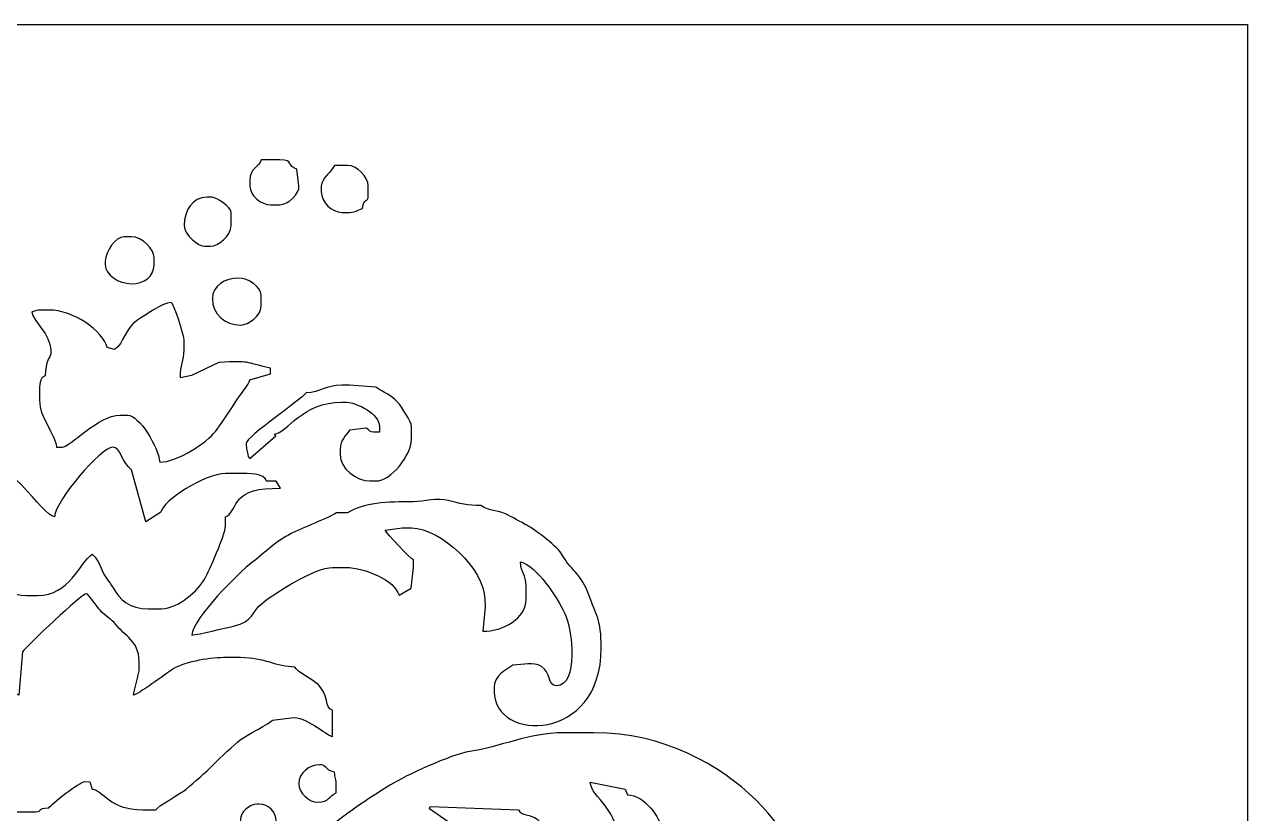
# Model space of a CAD drawing. Header units: centimetres. Extents: x -12.7 to 13.1, y -3.3 to 12.7.
# Drawn here: x -6.73 to -0.24, y 8.54 to 12.73 of the extents above; entities that cross this region are included whole.
import ezdxf

# ---------------------------------------------------------------- set-up
doc = ezdxf.new("R2010")
doc.units = ezdxf.units.CM
doc.header["$MEASUREMENT"] = 0
doc.layers.add('Layer 1', color=7, linetype='Continuous')

msp = doc.modelspace()

# ---------------------------------------------------------------- linework, layer by layer
at = {"layer": 'Layer 1', "color": 180}
for points, knots in [([(-12.68468, -3.26367), (-12.68468, -3.26367), (-0.23749, -3.26367), (-0.23749, -3.26367), (-0.23749, -3.26367), (-0.23749, -3.26367), (-0.23749, 12.73147), (-0.23749, 12.73147), (-0.23749, 12.73147), (-0.23749, 12.73147), (-12.68468, 12.73147), (-12.68468, 12.73147), (-12.68468, 12.73147), (-12.68468, 12.73147), (-12.68468, -3.26367), (-12.68468, -3.26367)], [0, 0, 0, 0, 0.2, 0.2, 0.2, 0.2, 0.4, 0.4, 0.4, 0.4, 0.6, 0.6, 0.6, 0.6, 1, 1, 1, 1]), ([(-5.53354, 11.90325), (-5.53354, 11.97427), (-5.4854, 11.96921), (-5.4737, 12.01302), (-5.4737, 12.01302), (-5.4737, 12.01302), (-5.37396, 12.01302), (-5.37396, 12.01302), (-5.37396, 12.01302), (-5.29909, 12.01302), (-5.33764, 11.9774), (-5.2842, 11.96312), (-5.2842, 11.96312), (-5.2842, 11.96312), (-5.27303, 11.8735), (-5.27303, 11.8735), (-5.27303, 11.8735), (-5.26873, 11.83661), (-5.32952, 11.77354), (-5.37396, 11.77354), (-5.37396, 11.77354), (-5.37396, 11.77354), (-5.42383, 11.77354), (-5.42383, 11.77354), (-5.42383, 11.77354), (-5.4734, 11.77354), (-5.53354, 11.821), (-5.53354, 11.87332), (-5.53354, 11.87332), (-5.53354, 11.87332), (-5.53354, 11.90325), (-5.53354, 11.90325)], [0, 0, 0, 0, 0.1111111, 0.1111111, 0.1111111, 0.1111111, 0.2222222, 0.2222222, 0.2222222, 0.2222222, 0.3333333, 0.3333333, 0.3333333, 0.3333333, 0.4444444, 0.4444444, 0.4444444, 0.4444444, 0.5555556, 0.5555556, 0.5555556, 0.5555556, 0.6666667, 0.6666667, 0.6666667, 0.6666667, 0.7777778, 0.7777778, 0.7777778, 0.7777778, 1, 1, 1, 1]), ([(-5.15454, 11.87332), (-5.15454, 11.91433), (-5.09598, 11.95198), (-5.08473, 11.98308), (-5.08473, 11.98308), (-5.08473, 11.98308), (-5.0149, 11.98308), (-5.0149, 11.98308), (-5.0149, 11.98308), (-4.9683, 11.98308), (-4.9052, 11.92353), (-4.9052, 11.87332), (-4.9052, 11.87332), (-4.9052, 11.87332), (-4.9052, 11.82342), (-4.9052, 11.82342), (-4.9052, 11.82342), (-4.9052, 11.7813), (-4.92994, 11.81587), (-4.93512, 11.75358), (-4.93512, 11.75358), (-4.96995, 11.74545), (-4.96871, 11.73362), (-5.00494, 11.73362), (-5.00494, 11.73362), (-5.00494, 11.73362), (-5.04483, 11.73362), (-5.04483, 11.73362), (-5.04483, 11.73362), (-5.09938, 11.73362), (-5.15454, 11.78659), (-5.15454, 11.84338), (-5.15454, 11.84338), (-5.15454, 11.84338), (-5.15454, 11.87332), (-5.15454, 11.87332)], [0, 0, 0, 0, 0.1, 0.1, 0.1, 0.1, 0.2, 0.2, 0.2, 0.2, 0.3, 0.3, 0.3, 0.3, 0.4, 0.4, 0.4, 0.4, 0.5, 0.5, 0.5, 0.5, 0.6, 0.6, 0.6, 0.6, 0.7, 0.7, 0.7, 0.7, 0.8, 0.8, 0.8, 0.8, 1, 1, 1, 1]), ([(-5.88263, 11.66377), (-5.88263, 11.74442), (-5.83672, 11.81344), (-5.76294, 11.81344), (-5.76294, 11.81344), (-5.76294, 11.81344), (-5.73301, 11.81344), (-5.73301, 11.81344), (-5.73301, 11.81344), (-5.71415, 11.81344), (-5.63328, 11.76261), (-5.63328, 11.73362), (-5.63328, 11.73362), (-5.63328, 11.73362), (-5.63328, 11.66377), (-5.63328, 11.66377), (-5.63328, 11.66377), (-5.63328, 11.60478), (-5.70451, 11.55402), (-5.74299, 11.55402), (-5.74299, 11.55402), (-5.74299, 11.55402), (-5.77291, 11.55402), (-5.77291, 11.55402), (-5.77291, 11.55402), (-5.80696, 11.55402), (-5.88263, 11.61024), (-5.88263, 11.66377)], [0, 0, 0, 0, 0.125, 0.125, 0.125, 0.125, 0.25, 0.25, 0.25, 0.25, 0.375, 0.375, 0.375, 0.375, 0.5, 0.5, 0.5, 0.5, 0.625, 0.625, 0.625, 0.625, 0.75, 0.75, 0.75, 0.75, 1, 1, 1, 1]), ([(-6.30151, 11.47419), (-6.30151, 11.52725), (-6.24594, 11.6039), (-6.20178, 11.6039), (-6.20178, 11.6039), (-6.20178, 11.6039), (-6.16189, 11.6039), (-6.16189, 11.6039), (-6.16189, 11.6039), (-6.10526, 11.6039), (-6.0422, 11.53537), (-6.0422, 11.49415), (-6.0422, 11.49415), (-6.0422, 11.49415), (-6.0422, 11.45423), (-6.0422, 11.45423), (-6.0422, 11.45423), (-6.0422, 11.3918), (-6.09751, 11.35445), (-6.16189, 11.35445), (-6.16189, 11.35445), (-6.23036, 11.35445), (-6.30151, 11.40255), (-6.30151, 11.45423), (-6.30151, 11.45423), (-6.30151, 11.45423), (-6.30151, 11.47419), (-6.30151, 11.47419)], [0, 0, 0, 0, 0.125, 0.125, 0.125, 0.125, 0.25, 0.25, 0.25, 0.25, 0.375, 0.375, 0.375, 0.375, 0.5, 0.5, 0.5, 0.5, 0.625, 0.625, 0.625, 0.625, 0.75, 0.75, 0.75, 0.75, 1, 1, 1, 1]), ([(-5.73301, 11.27463), (-5.73301, 11.34337), (-5.66621, 11.38438), (-5.59339, 11.38438), (-5.59339, 11.38438), (-5.54344, 11.38438), (-5.4737, 11.33783), (-5.4737, 11.29458), (-5.4737, 11.29458), (-5.4737, 11.29458), (-5.4737, 11.23471), (-5.4737, 11.23471), (-5.4737, 11.23471), (-5.4737, 11.18546), (-5.54033, 11.13492), (-5.58341, 11.13492), (-5.58341, 11.13492), (-5.66644, 11.13492), (-5.73301, 11.19448), (-5.73301, 11.27463)], [0, 0, 0, 0, 0.1666667, 0.1666667, 0.1666667, 0.1666667, 0.3333333, 0.3333333, 0.3333333, 0.3333333, 0.5, 0.5, 0.5, 0.5, 0.6666667, 0.6666667, 0.6666667, 0.6666667, 1, 1, 1, 1]), ([(-6.25165, 11.00521), (-6.20003, 11.03979), (-6.20146, 11.11576), (-6.12894, 11.16183), (-6.12894, 11.16183), (-6.09204, 11.18527), (-5.99438, 11.25467), (-5.95244, 11.25467), (-5.95244, 11.25467), (-5.93671, 11.25467), (-5.88263, 11.07353), (-5.88263, 11.05511), (-5.88263, 11.05511), (-5.88263, 11.05511), (-5.88263, 11.00521), (-5.88263, 11.00521), (-5.88263, 11.00521), (-5.88263, 10.9396), (-5.90257, 10.92777), (-5.90257, 10.85553), (-5.90257, 10.85553), (-5.90257, 10.85553), (-5.84305, 10.86773), (-5.84305, 10.86773), (-5.84305, 10.86773), (-5.84305, 10.86773), (-5.69932, 10.93634), (-5.69932, 10.93634), (-5.69932, 10.93634), (-5.52438, 10.94534), (-5.57065, 10.93964), (-5.42383, 10.90543), (-5.42383, 10.90543), (-5.42383, 10.90543), (-5.42383, 10.87549), (-5.42383, 10.87549), (-5.42383, 10.87549), (-5.42383, 10.87549), (-5.53325, 10.84463), (-5.53325, 10.84463), (-5.53325, 10.84463), (-5.53556, 10.8213), (-5.59737, 10.75266), (-5.62322, 10.70578), (-5.62322, 10.70578), (-5.63475, 10.68491), (-5.69674, 10.59764), (-5.71687, 10.56997), (-5.71687, 10.56997), (-5.75884, 10.51229), (-5.91878, 10.40651), (-6.01228, 10.40651), (-6.01228, 10.40651), (-6.01932, 10.49117), (-6.12241, 10.65597), (-6.18184, 10.65597), (-6.18184, 10.65597), (-6.18184, 10.65597), (-6.22173, 10.65597), (-6.22173, 10.65597), (-6.22173, 10.65597), (-6.34199, 10.65597), (-6.48744, 10.48634), (-6.53091, 10.48634), (-6.53091, 10.48634), (-6.53091, 10.48634), (-6.56084, 10.48634), (-6.56084, 10.48634), (-6.56084, 10.48634), (-6.56679, 10.55801), (-6.6506, 10.64171), (-6.6506, 10.7358), (-6.6506, 10.7358), (-6.6506, 10.7358), (-6.6506, 10.77571), (-6.6506, 10.77571), (-6.6506, 10.77571), (-6.6506, 10.81595), (-6.65032, 10.85354), (-6.62068, 10.86551), (-6.62068, 10.86551), (-6.62068, 10.94404), (-6.59075, 10.96307), (-6.59075, 10.98525), (-6.59075, 10.98525), (-6.59075, 10.98525), (-6.59075, 11.00521), (-6.59075, 11.00521), (-6.59075, 11.00521), (-6.59075, 11.08251), (-6.68656, 11.15747), (-6.69049, 11.20478), (-6.69049, 11.20478), (-6.66812, 11.20998), (-6.66756, 11.21475), (-6.64063, 11.21475), (-6.64063, 11.21475), (-6.64063, 11.21475), (-6.60073, 11.21475), (-6.60073, 11.21475), (-6.60073, 11.21475), (-6.46958, 11.21475), (-6.31192, 11.1027), (-6.29154, 11.01519), (-6.29154, 11.01519), (-6.29154, 11.01519), (-6.25165, 11.00521), (-6.25165, 11.00521)], [0, 0, 0, 0, 0.0357143, 0.0357143, 0.0357143, 0.0357143, 0.0714286, 0.0714286, 0.0714286, 0.0714286, 0.1071429, 0.1071429, 0.1071429, 0.1071429, 0.1428571, 0.1428571, 0.1428571, 0.1428571, 0.1785714, 0.1785714, 0.1785714, 0.1785714, 0.2142857, 0.2142857, 0.2142857, 0.2142857, 0.25, 0.25, 0.25, 0.25, 0.2857143, 0.2857143, 0.2857143, 0.2857143, 0.3214286, 0.3214286, 0.3214286, 0.3214286, 0.3571429, 0.3571429, 0.3571429, 0.3571429, 0.3928571, 0.3928571, 0.3928571, 0.3928571, 0.4285714, 0.4285714, 0.4285714, 0.4285714, 0.4642857, 0.4642857, 0.4642857, 0.4642857, 0.5, 0.5, 0.5, 0.5, 0.5357143, 0.5357143, 0.5357143, 0.5357143, 0.5714286, 0.5714286, 0.5714286, 0.5714286, 0.6071429, 0.6071429, 0.6071429, 0.6071429, 0.6428571, 0.6428571, 0.6428571, 0.6428571, 0.6785714, 0.6785714, 0.6785714, 0.6785714, 0.7142857, 0.7142857, 0.7142857, 0.7142857, 0.75, 0.75, 0.75, 0.75, 0.7857143, 0.7857143, 0.7857143, 0.7857143, 0.8214286, 0.8214286, 0.8214286, 0.8214286, 0.8571429, 0.8571429, 0.8571429, 0.8571429, 0.8928571, 0.8928571, 0.8928571, 0.8928571, 0.9285714, 0.9285714, 0.9285714, 0.9285714, 1, 1, 1, 1]), ([(-5.23433, 10.77571), (-5.15764, 10.77571), (-5.13475, 10.81563), (-5.04483, 10.81563), (-5.04483, 10.81563), (-5.04483, 10.81563), (-5.00494, 10.81563), (-5.00494, 10.81563), (-5.00494, 10.81563), (-5.00494, 10.81563), (-4.86543, 10.80445), (-4.86543, 10.80445), (-4.86543, 10.80445), (-4.81991, 10.77523), (-4.78861, 10.76647), (-4.7478, 10.72363), (-4.7478, 10.72363), (-4.73062, 10.70558), (-4.6758, 10.62024), (-4.6758, 10.59611), (-4.6758, 10.59611), (-4.6758, 10.59611), (-4.6758, 10.52626), (-4.6758, 10.52626), (-4.6758, 10.52626), (-4.6758, 10.44597), (-4.7834, 10.30674), (-4.8653, 10.30674), (-4.8653, 10.30674), (-4.8653, 10.30674), (-4.89523, 10.30674), (-4.89523, 10.30674), (-4.89523, 10.30674), (-4.97119, 10.30674), (-5.0548, 10.37355), (-5.0548, 10.44643), (-5.0548, 10.44643), (-5.0548, 10.44643), (-5.0548, 10.47636), (-5.0548, 10.47636), (-5.0548, 10.47636), (-5.0548, 10.52332), (-5.02387, 10.54786), (-5.00494, 10.57615), (-5.00494, 10.57615), (-5.00494, 10.57615), (-4.91535, 10.58731), (-4.91535, 10.58731), (-4.91535, 10.58731), (-4.89718, 10.57407), (-4.89764, 10.56617), (-4.87528, 10.56617), (-4.87528, 10.56617), (-4.87528, 10.56617), (-4.84535, 10.56617), (-4.84535, 10.56617), (-4.84535, 10.56617), (-4.84535, 10.56617), (-4.84535, 10.59611), (-4.84535, 10.59611), (-4.84535, 10.59611), (-4.84535, 10.65982), (-4.95914, 10.72582), (-5.03485, 10.72582), (-5.03485, 10.72582), (-5.03485, 10.72582), (-5.04483, 10.72582), (-5.04483, 10.72582), (-5.04483, 10.72582), (-5.25626, 10.72582), (-5.33565, 10.56187), (-5.40388, 10.55619), (-5.40388, 10.55619), (-5.40388, 10.55619), (-5.3956, 10.5466), (-5.3956, 10.5466), (-5.3956, 10.5466), (-5.3956, 10.5466), (-5.53476, 10.42631), (-5.53476, 10.42631), (-5.53476, 10.42631), (-5.53476, 10.42631), (-5.54352, 10.43645), (-5.54352, 10.43645), (-5.54352, 10.43645), (-5.54612, 10.46766), (-5.55349, 10.4719), (-5.55349, 10.5063), (-5.55349, 10.5063), (-5.55349, 10.54143), (-5.25608, 10.74322), (-5.23433, 10.77571)], [0, 0, 0, 0, 0.0416667, 0.0416667, 0.0416667, 0.0416667, 0.0833333, 0.0833333, 0.0833333, 0.0833333, 0.125, 0.125, 0.125, 0.125, 0.1666667, 0.1666667, 0.1666667, 0.1666667, 0.2083333, 0.2083333, 0.2083333, 0.2083333, 0.25, 0.25, 0.25, 0.25, 0.2916667, 0.2916667, 0.2916667, 0.2916667, 0.3333333, 0.3333333, 0.3333333, 0.3333333, 0.375, 0.375, 0.375, 0.375, 0.4166667, 0.4166667, 0.4166667, 0.4166667, 0.4583333, 0.4583333, 0.4583333, 0.4583333, 0.5, 0.5, 0.5, 0.5, 0.5416667, 0.5416667, 0.5416667, 0.5416667, 0.5833333, 0.5833333, 0.5833333, 0.5833333, 0.625, 0.625, 0.625, 0.625, 0.6666667, 0.6666667, 0.6666667, 0.6666667, 0.7083333, 0.7083333, 0.7083333, 0.7083333, 0.75, 0.75, 0.75, 0.75, 0.7916667, 0.7916667, 0.7916667, 0.7916667, 0.8333333, 0.8333333, 0.8333333, 0.8333333, 0.875, 0.875, 0.875, 0.875, 0.9166667, 0.9166667, 0.9166667, 0.9166667, 1, 1, 1, 1]), ([(-6.57081, 10.11714), (-6.56339, 10.2063), (-6.32379, 10.48633), (-6.26163, 10.48633), (-6.26163, 10.48633), (-6.21989, 10.48633), (-6.21171, 10.39996), (-6.16189, 10.3666), (-6.16189, 10.3666), (-6.16189, 10.3666), (-6.08612, 10.089), (-6.08612, 10.089), (-6.08612, 10.089), (-6.08612, 10.089), (-6.00557, 10.14162), (-6.00557, 10.14162), (-6.00557, 10.14162), (-5.99689, 10.20222), (-5.77074, 10.34664), (-5.6632, 10.34664), (-5.6632, 10.34664), (-5.6632, 10.34664), (-5.59339, 10.34664), (-5.59339, 10.34664), (-5.59339, 10.34664), (-5.53853, 10.34664), (-5.45877, 10.34814), (-5.44378, 10.30673), (-5.44378, 10.30673), (-5.44378, 10.30673), (-5.39391, 10.30673), (-5.39391, 10.30673), (-5.39391, 10.30673), (-5.39391, 10.30673), (-5.37106, 10.2689), (-5.37106, 10.2689), (-5.37106, 10.2689), (-5.37106, 10.2689), (-5.41385, 10.26681), (-5.41385, 10.26681), (-5.41385, 10.26681), (-5.6381, 10.26681), (-5.60016, 10.13398), (-5.6632, 10.11714), (-5.6632, 10.11714), (-5.6632, 10.11714), (-5.6632, 10.06725), (-5.6632, 10.06725), (-5.6632, 10.06725), (-5.6632, 10.02381), (-5.75213, 9.82652), (-5.77304, 9.78799), (-5.77304, 9.78799), (-5.80596, 9.72735), (-5.91311, 9.62821), (-6.0023, 9.62821), (-6.0023, 9.62821), (-6.0023, 9.62821), (-6.07213, 9.62821), (-6.07213, 9.62821), (-6.07213, 9.62821), (-6.17329, 9.62821), (-6.22274, 9.6734), (-6.26013, 9.73946), (-6.26013, 9.73946), (-6.28043, 9.77532), (-6.30405, 9.79523), (-6.31785, 9.83138), (-6.31785, 9.83138), (-6.33037, 9.86413), (-6.34854, 9.90087), (-6.37134, 9.91757), (-6.37134, 9.91757), (-6.43747, 9.87327), (-6.49099, 9.69805), (-6.66057, 9.69805), (-6.66057, 9.69805), (-6.66057, 9.69805), (-6.72041, 9.69805), (-6.72041, 9.69805), (-6.72041, 9.69805), (-6.79735, 9.69805), (-6.86261, 9.73817), (-6.89843, 9.77939), (-6.89843, 9.77939), (-6.93919, 9.8263), (-6.96374, 9.88182), (-6.97746, 9.94977), (-6.97746, 9.94977), (-6.99213, 10.02236), (-7.00891, 10.08446), (-7.0196, 10.15708), (-7.0196, 10.15708), (-7.03353, 10.25182), (-7.09519, 10.288), (-7.09941, 10.32668), (-7.09941, 10.32668), (-7.09941, 10.32668), (-7.2342, 10.39535), (-7.2342, 10.39535), (-7.2342, 10.39535), (-7.2342, 10.39535), (-7.24461, 10.395), (-7.24461, 10.395), (-7.24461, 10.395), (-7.24461, 10.395), (-7.17996, 10.43761), (-7.17996, 10.43761), (-7.17996, 10.43761), (-7.17996, 10.43761), (-7.0598, 10.44896), (-7.0598, 10.44896), (-7.0598, 10.44896), (-7.0598, 10.44896), (-7.0296, 10.44642), (-7.0296, 10.44642), (-7.0296, 10.44642), (-6.81311, 10.44642), (-6.64058, 10.12295), (-6.57081, 10.11714)], [0, 0, 0, 0, 0.0322581, 0.0322581, 0.0322581, 0.0322581, 0.0645161, 0.0645161, 0.0645161, 0.0645161, 0.0967742, 0.0967742, 0.0967742, 0.0967742, 0.1290323, 0.1290323, 0.1290323, 0.1290323, 0.1612903, 0.1612903, 0.1612903, 0.1612903, 0.1935484, 0.1935484, 0.1935484, 0.1935484, 0.2258065, 0.2258065, 0.2258065, 0.2258065, 0.2580645, 0.2580645, 0.2580645, 0.2580645, 0.2903226, 0.2903226, 0.2903226, 0.2903226, 0.3225806, 0.3225806, 0.3225806, 0.3225806, 0.3548387, 0.3548387, 0.3548387, 0.3548387, 0.3870968, 0.3870968, 0.3870968, 0.3870968, 0.4193548, 0.4193548, 0.4193548, 0.4193548, 0.4516129, 0.4516129, 0.4516129, 0.4516129, 0.483871, 0.483871, 0.483871, 0.483871, 0.516129, 0.516129, 0.516129, 0.516129, 0.5483871, 0.5483871, 0.5483871, 0.5483871, 0.5806452, 0.5806452, 0.5806452, 0.5806452, 0.6129032, 0.6129032, 0.6129032, 0.6129032, 0.6451613, 0.6451613, 0.6451613, 0.6451613, 0.6774194, 0.6774194, 0.6774194, 0.6774194, 0.7096774, 0.7096774, 0.7096774, 0.7096774, 0.7419355, 0.7419355, 0.7419355, 0.7419355, 0.7741935, 0.7741935, 0.7741935, 0.7741935, 0.8064516, 0.8064516, 0.8064516, 0.8064516, 0.8387097, 0.8387097, 0.8387097, 0.8387097, 0.8709677, 0.8709677, 0.8709677, 0.8709677, 0.9032258, 0.9032258, 0.9032258, 0.9032258, 0.9354839, 0.9354839, 0.9354839, 0.9354839, 1, 1, 1, 1]), ([(-5.01491, 10.1371), (-4.93304, 10.19194), (-4.80212, 10.19663), (-4.6656, 10.19672), (-4.6656, 10.19672), (-4.61168, 10.19675), (-4.53618, 10.21913), (-4.48024, 10.20304), (-4.48024, 10.20304), (-4.42442, 10.18698), (-4.37621, 10.177), (-4.30679, 10.177), (-4.30679, 10.177), (-4.25932, 10.14521), (-4.21996, 10.15289), (-4.17405, 10.1302), (-4.17405, 10.1302), (-4.14748, 10.11707), (-4.09245, 10.08818), (-4.06305, 10.07161), (-4.06305, 10.07161), (-4.0156, 10.04485), (-3.89627, 9.95651), (-3.87386, 9.91164), (-3.87386, 9.91164), (-3.84345, 9.85074), (-3.76711, 9.8026), (-3.73385, 9.70248), (-3.73385, 9.70248), (-3.69667, 9.5905), (-3.66847, 9.57737), (-3.66847, 9.41867), (-3.66847, 9.41867), (-3.66847, 8.91611), (-4.23697, 8.91806), (-4.23697, 9.18916), (-4.23697, 9.18916), (-4.23697, 9.18916), (-4.23697, 9.20911), (-4.23697, 9.20911), (-4.23697, 9.20911), (-4.23697, 9.27497), (-4.17737, 9.30197), (-4.13723, 9.32886), (-4.13723, 9.32886), (-4.07912, 9.32886), (-4.03376, 9.35057), (-3.98539, 9.32112), (-3.98539, 9.32112), (-3.93639, 9.29127), (-3.95246, 9.21909), (-3.90784, 9.21909), (-3.90784, 9.21909), (-3.78755, 9.21909), (-3.82088, 9.52056), (-3.86238, 9.60383), (-3.86238, 9.60383), (-3.906, 9.69136), (-4.00759, 9.85368), (-4.09734, 9.87766), (-4.09734, 9.87766), (-4.09592, 9.81415), (-4.06742, 9.81455), (-4.06742, 9.74794), (-4.06742, 9.74794), (-4.06742, 9.74794), (-4.06742, 9.67809), (-4.06742, 9.67809), (-4.06742, 9.67809), (-4.06742, 9.57647), (-4.18901, 9.50846), (-4.29681, 9.50846), (-4.29681, 9.50846), (-4.29681, 9.50846), (-4.28454, 9.63793), (-4.28454, 9.63793), (-4.28454, 9.63793), (-4.28454, 9.63793), (-4.28684, 9.67809), (-4.28684, 9.67809), (-4.28684, 9.67809), (-4.28684, 9.83665), (-4.5198, 10.05727), (-4.67581, 10.05727), (-4.67581, 10.05727), (-4.67581, 10.05727), (-4.72568, 10.05727), (-4.72568, 10.05727), (-4.72568, 10.05727), (-4.72568, 10.05727), (-4.81526, 10.04609), (-4.81526, 10.04609), (-4.81526, 10.04609), (-4.8112, 10.03137), (-4.67967, 9.89322), (-4.66584, 9.88763), (-4.66584, 9.88763), (-4.66584, 9.88763), (-4.66584, 9.84773), (-4.66584, 9.84773), (-4.66584, 9.84773), (-4.66584, 9.84773), (-4.67723, 9.73815), (-4.67723, 9.73815), (-4.67723, 9.73815), (-4.67723, 9.73815), (-4.74208, 9.701), (-4.74208, 9.701), (-4.74208, 9.701), (-4.76417, 9.7775), (-4.92121, 9.84773), (-5.02489, 9.84773), (-5.02489, 9.84773), (-5.02489, 9.84773), (-5.09471, 9.84773), (-5.09471, 9.84773), (-5.09471, 9.84773), (-5.1876, 9.84773), (-5.40486, 9.70875), (-5.46577, 9.66018), (-5.46577, 9.66018), (-5.52791, 9.61062), (-5.51192, 9.56187), (-5.62104, 9.53612), (-5.62104, 9.53612), (-5.66546, 9.52564), (-5.80469, 9.49167), (-5.84274, 9.48851), (-5.84274, 9.48851), (-5.83511, 9.58008), (-5.59037, 9.82183), (-5.52101, 9.87509), (-5.52101, 9.87509), (-5.44979, 9.92979), (-5.39586, 9.98663), (-5.31415, 10.02734), (-5.31415, 10.02734), (-5.26312, 10.05277), (-5.1103, 10.11328), (-5.07476, 10.1371), (-5.07476, 10.1371), (-5.07476, 10.1371), (-5.01491, 10.1371), (-5.01491, 10.1371)], [0, 0, 0, 0, 0.027027, 0.027027, 0.027027, 0.027027, 0.0540541, 0.0540541, 0.0540541, 0.0540541, 0.0810811, 0.0810811, 0.0810811, 0.0810811, 0.1081081, 0.1081081, 0.1081081, 0.1081081, 0.1351351, 0.1351351, 0.1351351, 0.1351351, 0.1621622, 0.1621622, 0.1621622, 0.1621622, 0.1891892, 0.1891892, 0.1891892, 0.1891892, 0.2162162, 0.2162162, 0.2162162, 0.2162162, 0.2432432, 0.2432432, 0.2432432, 0.2432432, 0.2702703, 0.2702703, 0.2702703, 0.2702703, 0.2972973, 0.2972973, 0.2972973, 0.2972973, 0.3243243, 0.3243243, 0.3243243, 0.3243243, 0.3513514, 0.3513514, 0.3513514, 0.3513514, 0.3783784, 0.3783784, 0.3783784, 0.3783784, 0.4054054, 0.4054054, 0.4054054, 0.4054054, 0.4324324, 0.4324324, 0.4324324, 0.4324324, 0.4594595, 0.4594595, 0.4594595, 0.4594595, 0.4864865, 0.4864865, 0.4864865, 0.4864865, 0.5135135, 0.5135135, 0.5135135, 0.5135135, 0.5405405, 0.5405405, 0.5405405, 0.5405405, 0.5675676, 0.5675676, 0.5675676, 0.5675676, 0.5945946, 0.5945946, 0.5945946, 0.5945946, 0.6216216, 0.6216216, 0.6216216, 0.6216216, 0.6486486, 0.6486486, 0.6486486, 0.6486486, 0.6756757, 0.6756757, 0.6756757, 0.6756757, 0.7027027, 0.7027027, 0.7027027, 0.7027027, 0.7297297, 0.7297297, 0.7297297, 0.7297297, 0.7567568, 0.7567568, 0.7567568, 0.7567568, 0.7837838, 0.7837838, 0.7837838, 0.7837838, 0.8108108, 0.8108108, 0.8108108, 0.8108108, 0.8378378, 0.8378378, 0.8378378, 0.8378378, 0.8648649, 0.8648649, 0.8648649, 0.8648649, 0.8918919, 0.8918919, 0.8918919, 0.8918919, 0.9189189, 0.9189189, 0.9189189, 0.9189189, 0.9459459, 0.9459459, 0.9459459, 0.9459459, 1, 1, 1, 1]), ([(-6.74037, 9.39871), (-6.71674, 9.43401), (-6.42437, 9.70803), (-6.40126, 9.70803), (-6.40126, 9.70803), (-6.39191, 9.70803), (-6.34263, 9.63528), (-6.32905, 9.62061), (-6.32905, 9.62061), (-6.29619, 9.58513), (-6.26936, 9.57508), (-6.24577, 9.54428), (-6.24577, 9.54428), (-6.20086, 9.48563), (-6.122, 9.45878), (-6.122, 9.34881), (-6.122, 9.34881), (-6.122, 9.34881), (-6.122, 9.29892), (-6.122, 9.29892), (-6.122, 9.29892), (-6.122, 9.29112), (-6.14751, 9.18815), (-6.15192, 9.16921), (-6.15192, 9.16921), (-6.13168, 9.17089), (-5.97973, 9.28188), (-5.94791, 9.30435), (-5.94791, 9.30435), (-5.89579, 9.34118), (-5.75828, 9.36877), (-5.67319, 9.36877), (-5.67319, 9.36877), (-5.67319, 9.36877), (-5.58342, 9.36877), (-5.58342, 9.36877), (-5.58342, 9.36877), (-5.45449, 9.36877), (-5.395, 9.31888), (-5.29419, 9.31888), (-5.29419, 9.31888), (-5.28523, 9.29414), (-5.19768, 9.25111), (-5.16994, 9.22366), (-5.16994, 9.22366), (-5.11141, 9.16571), (-5.14089, 9.10611), (-5.09471, 9.08938), (-5.09471, 9.08938), (-5.09471, 9.08938), (-5.09471, 8.94968), (-5.09471, 8.94968), (-5.09471, 8.94968), (-5.13339, 8.9587), (-5.23642, 9.05977), (-5.31413, 9.04946), (-5.31413, 9.04946), (-5.31413, 9.04946), (-5.41353, 9.03696), (-5.41353, 9.03696), (-5.41353, 9.03696), (-5.4207, 9.02255), (-5.55901, 8.9522), (-5.58528, 8.93159), (-5.58528, 8.93159), (-5.61646, 8.90713), (-5.69554, 8.83292), (-5.72556, 8.80251), (-5.72556, 8.80251), (-5.77217, 8.75534), (-5.82359, 8.71174), (-5.87259, 8.67022), (-5.87259, 8.67022), (-5.89913, 8.64771), (-6.02436, 8.58005), (-6.03224, 8.56053), (-6.03224, 8.56053), (-6.03224, 8.56053), (-6.10205, 8.56053), (-6.10205, 8.56053), (-6.10205, 8.56053), (-6.28396, 8.56053), (-6.30763, 8.66499), (-6.37135, 8.6703), (-6.37135, 8.6703), (-6.37135, 8.6703), (-6.38254, 8.70981), (-6.38254, 8.70981), (-6.38254, 8.70981), (-6.38254, 8.70981), (-6.41124, 8.7102), (-6.41124, 8.7102), (-6.41124, 8.7102), (-6.43437, 8.7102), (-6.58986, 8.59106), (-6.60074, 8.57051), (-6.60074, 8.57051), (-6.66873, 8.569), (-6.63186, 8.55055), (-6.67056, 8.55055), (-6.67056, 8.55055), (-6.67056, 8.55055), (-6.7703, 8.55055), (-6.7703, 8.55055), (-6.7703, 8.55055), (-7.05374, 8.55055), (-7.37186, 9.16921), (-7.5283, 9.16921), (-7.5283, 9.16921), (-7.5283, 9.16921), (-7.58813, 9.16921), (-7.58813, 9.16921), (-7.58813, 9.16921), (-7.58813, 9.16921), (-7.76428, 9.04442), (-7.76428, 9.04442), (-7.76428, 9.04442), (-7.7656, 9.14199), (-7.67523, 9.2525), (-7.62992, 9.31079), (-7.62992, 9.31079), (-7.58002, 9.37499), (-7.46874, 9.42863), (-7.35875, 9.42863), (-7.35875, 9.42863), (-7.35875, 9.42863), (-7.11937, 9.42863), (-7.11937, 9.42863), (-7.11937, 9.42863), (-7.08756, 9.42863), (-6.94372, 9.3459), (-6.91605, 9.32273), (-6.91605, 9.32273), (-6.87676, 9.28983), (-6.78594, 9.17605), (-6.76032, 9.16921), (-6.76032, 9.16921), (-6.76032, 9.16921), (-6.74037, 9.39871), (-6.74037, 9.39871)], [0, 0, 0, 0, 0.0277778, 0.0277778, 0.0277778, 0.0277778, 0.0555556, 0.0555556, 0.0555556, 0.0555556, 0.0833333, 0.0833333, 0.0833333, 0.0833333, 0.1111111, 0.1111111, 0.1111111, 0.1111111, 0.1388889, 0.1388889, 0.1388889, 0.1388889, 0.1666667, 0.1666667, 0.1666667, 0.1666667, 0.1944444, 0.1944444, 0.1944444, 0.1944444, 0.2222222, 0.2222222, 0.2222222, 0.2222222, 0.25, 0.25, 0.25, 0.25, 0.2777778, 0.2777778, 0.2777778, 0.2777778, 0.3055556, 0.3055556, 0.3055556, 0.3055556, 0.3333333, 0.3333333, 0.3333333, 0.3333333, 0.3611111, 0.3611111, 0.3611111, 0.3611111, 0.3888889, 0.3888889, 0.3888889, 0.3888889, 0.4166667, 0.4166667, 0.4166667, 0.4166667, 0.4444444, 0.4444444, 0.4444444, 0.4444444, 0.4722222, 0.4722222, 0.4722222, 0.4722222, 0.5, 0.5, 0.5, 0.5, 0.5277778, 0.5277778, 0.5277778, 0.5277778, 0.5555556, 0.5555556, 0.5555556, 0.5555556, 0.5833333, 0.5833333, 0.5833333, 0.5833333, 0.6111111, 0.6111111, 0.6111111, 0.6111111, 0.6388889, 0.6388889, 0.6388889, 0.6388889, 0.6666667, 0.6666667, 0.6666667, 0.6666667, 0.6944444, 0.6944444, 0.6944444, 0.6944444, 0.7222222, 0.7222222, 0.7222222, 0.7222222, 0.75, 0.75, 0.75, 0.75, 0.7777778, 0.7777778, 0.7777778, 0.7777778, 0.8055556, 0.8055556, 0.8055556, 0.8055556, 0.8333333, 0.8333333, 0.8333333, 0.8333333, 0.8611111, 0.8611111, 0.8611111, 0.8611111, 0.8888889, 0.8888889, 0.8888889, 0.8888889, 0.9166667, 0.9166667, 0.9166667, 0.9166667, 0.9444444, 0.9444444, 0.9444444, 0.9444444, 1, 1, 1, 1]), ([(-5.42385, 8.13147), (-5.41828, 8.1984), (-5.19311, 8.39265), (-5.13718, 8.44336), (-5.13718, 8.44336), (-5.03387, 8.53704), (-4.90892, 8.61656), (-4.78785, 8.69256), (-4.78785, 8.69256), (-4.7118, 8.74029), (-4.46481, 8.85529), (-4.36664, 8.86986), (-4.36664, 8.86986), (-4.20557, 8.89376), (-4.0518, 8.96964), (-3.86795, 8.96964), (-3.86795, 8.96964), (-3.86795, 8.96964), (-3.70838, 8.96964), (-3.70838, 8.96964), (-3.70838, 8.96964), (-3.33615, 8.96964), (-3.03948, 8.79915), (-2.84809, 8.61298), (-2.84809, 8.61298), (-2.67588, 8.44548), (-2.46165, 8.11517), (-2.46165, 7.78223), (-2.46165, 7.78223), (-2.46165, 7.78223), (-2.46165, 7.55273), (-2.46165, 7.55273), (-2.46165, 7.55273), (-2.46165, 7.55273), (-2.4816, 7.55273), (-2.4816, 7.55273), (-2.4816, 7.55273), (-2.4816, 7.39501), (-2.61914, 7.15254), (-2.70118, 7.07392), (-2.70118, 7.07392), (-2.78321, 6.99531), (-2.77939, 6.97572), (-2.9007, 6.92429), (-2.9007, 6.92429), (-2.96699, 6.8962), (-3.07691, 6.85425), (-3.16979, 6.85425), (-3.16979, 6.85425), (-3.30375, 6.85425), (-3.39241, 6.88279), (-3.49225, 6.9208), (-3.49225, 6.9208), (-3.61553, 6.96771), (-3.63123, 7.03206), (-3.70838, 7.08375), (-3.70838, 7.08375), (-3.70838, 7.15765), (-3.72832, 7.12818), (-3.72832, 7.16358), (-3.72832, 7.16358), (-3.72832, 7.16358), (-3.72832, 7.23343), (-3.72832, 7.23343), (-3.72832, 7.23343), (-3.72832, 7.34085), (-3.63193, 7.45295), (-3.52885, 7.45295), (-3.52885, 7.45295), (-3.52885, 7.45295), (-3.469, 7.45295), (-3.469, 7.45295), (-3.469, 7.45295), (-3.42223, 7.45295), (-3.3194, 7.39227), (-3.3194, 7.32323), (-3.3194, 7.32323), (-3.3194, 7.32323), (-3.3194, 7.26335), (-3.3194, 7.26335), (-3.3194, 7.26335), (-3.3194, 7.17149), (-3.37242, 7.11369), (-3.469, 7.11369), (-3.469, 7.11369), (-3.46343, 7.04661), (-3.32948, 7.05381), (-3.25955, 7.05381), (-3.25955, 7.05381), (-3.10793, 7.05381), (-2.96199, 7.12739), (-2.87312, 7.19605), (-2.87312, 7.19605), (-2.79706, 7.2548), (-2.711, 7.42768), (-2.711, 7.5627), (-2.711, 7.5627), (-2.69894, 7.58071), (-2.69105, 7.58025), (-2.69105, 7.60262), (-2.69105, 7.60262), (-2.69105, 7.60262), (-2.69105, 7.77225), (-2.69105, 7.77225), (-2.69105, 7.77225), (-2.69105, 7.77225), (-2.711, 7.77225), (-2.711, 7.77225), (-2.711, 7.77225), (-2.72029, 7.66064), (-2.85759, 7.60489), (-2.87058, 7.57268), (-2.87058, 7.57268), (-2.87058, 7.57268), (-3, 7.56041), (-3, 7.56041), (-3, 7.56041), (-3, 7.56041), (-3.11993, 7.5627), (-3.11993, 7.5627), (-3.11993, 7.5627), (-3.14686, 7.5627), (-3.14742, 7.56747), (-3.16979, 7.57268), (-3.16979, 7.57268), (-3.16979, 7.57268), (-3.16979, 7.6126), (-3.16979, 7.6126), (-3.16979, 7.6126), (-3.09261, 7.62105), (-3.00144, 7.81728), (-2.9744, 7.89607), (-2.9744, 7.89607), (-2.94462, 7.98279), (-2.96064, 8.01558), (-2.94413, 8.10576), (-2.94413, 8.10576), (-2.93052, 8.18006), (-2.98029, 8.21597), (-2.98029, 8.3011), (-2.98029, 8.3011), (-2.98029, 8.3011), (-3.01021, 8.3011), (-3.01021, 8.3011), (-3.01021, 8.3011), (-3.01021, 8.19524), (-3.065, 8.02437), (-3.11714, 7.96902), (-3.11714, 7.96902), (-3.19204, 7.88951), (-3.28724, 7.85208), (-3.43909, 7.85208), (-3.43909, 7.85208), (-3.43812, 7.89526), (-3.38981, 7.93641), (-3.36724, 7.96978), (-3.36724, 7.96978), (-3.33352, 8.01967), (-3.33702, 8.05034), (-3.30943, 8.09155), (-3.30943, 8.09155), (-3.30943, 8.26656), (-3.28299, 8.29078), (-3.33542, 8.44472), (-3.33542, 8.44472), (-3.3621, 8.52302), (-3.43635, 8.63829), (-3.52885, 8.64036), (-3.52885, 8.64036), (-3.52885, 8.64036), (-3.54068, 8.66958), (-3.54068, 8.66958), (-3.54068, 8.66958), (-3.54068, 8.66958), (-3.72701, 8.70665), (-3.72701, 8.70665), (-3.72701, 8.70665), (-3.72189, 8.62289), (-3.56874, 8.57359), (-3.56874, 8.34101), (-3.56874, 8.34101), (-3.56874, 8.34101), (-3.56874, 8.32105), (-3.56874, 8.32105), (-3.56874, 8.32105), (-3.56874, 8.22099), (-3.6843, 8.08158), (-3.77819, 8.08158), (-3.77819, 8.08158), (-3.77819, 8.08158), (-3.848, 8.08158), (-3.848, 8.08158), (-3.848, 8.08158), (-3.848, 8.08158), (-3.848, 8.19134), (-3.848, 8.19134), (-3.848, 8.19134), (-3.848, 8.2873), (-3.88909, 8.36917), (-3.9316, 8.427), (-3.9316, 8.427), (-3.94533, 8.44566), (-3.99397, 8.49914), (-4.00804, 8.51018), (-4.00804, 8.51018), (-4.04466, 8.53892), (-4.09343, 8.52609), (-4.10732, 8.56053), (-4.10732, 8.56053), (-4.10732, 8.56053), (-4.57592, 8.57802), (-4.57592, 8.57802), (-4.57592, 8.57802), (-4.57592, 8.57802), (-4.57995, 8.56496), (-4.57995, 8.56496), (-4.57995, 8.56496), (-4.57995, 8.56496), (-4.38692, 8.43033), (-4.38692, 8.43033), (-4.38692, 8.43033), (-4.38692, 8.43033), (-4.38659, 8.3909), (-4.38659, 8.3909), (-4.38659, 8.3909), (-4.34692, 8.38031), (-4.32675, 8.31089), (-4.32675, 8.26118), (-4.32675, 8.26118), (-4.32675, 8.26118), (-4.32675, 8.24122), (-4.32675, 8.24122), (-4.32675, 8.24122), (-4.32675, 8.16167), (-4.36407, 8.05164), (-4.42649, 8.05164), (-4.42649, 8.05164), (-4.44746, 8.05164), (-4.54704, 8.28114), (-4.74564, 8.28114), (-4.74564, 8.28114), (-4.74564, 8.28114), (-4.86532, 8.28114), (-4.86532, 8.28114), (-4.86532, 8.28114), (-4.86532, 8.28114), (-4.86532, 8.26118), (-4.86532, 8.26118), (-4.86532, 8.26118), (-4.86532, 8.26118), (-4.90522, 8.26118), (-4.90522, 8.26118), (-4.90522, 8.26118), (-4.95447, 8.26118), (-5.14471, 8.12787), (-5.19446, 8.10153), (-5.19446, 8.10153), (-5.19446, 8.10153), (-5.37331, 8.13545), (-5.37331, 8.13545), (-5.37331, 8.13545), (-5.37331, 8.13545), (-5.42385, 8.13147), (-5.42385, 8.13147)], [0, 0, 0, 0, 0.0149254, 0.0149254, 0.0149254, 0.0149254, 0.0298507, 0.0298507, 0.0298507, 0.0298507, 0.0447761, 0.0447761, 0.0447761, 0.0447761, 0.0597015, 0.0597015, 0.0597015, 0.0597015, 0.0746269, 0.0746269, 0.0746269, 0.0746269, 0.0895522, 0.0895522, 0.0895522, 0.0895522, 0.1044776, 0.1044776, 0.1044776, 0.1044776, 0.119403, 0.119403, 0.119403, 0.119403, 0.1343284, 0.1343284, 0.1343284, 0.1343284, 0.1492537, 0.1492537, 0.1492537, 0.1492537, 0.1641791, 0.1641791, 0.1641791, 0.1641791, 0.1791045, 0.1791045, 0.1791045, 0.1791045, 0.1940299, 0.1940299, 0.1940299, 0.1940299, 0.2089552, 0.2089552, 0.2089552, 0.2089552, 0.2238806, 0.2238806, 0.2238806, 0.2238806, 0.238806, 0.238806, 0.238806, 0.238806, 0.2537313, 0.2537313, 0.2537313, 0.2537313, 0.2686567, 0.2686567, 0.2686567, 0.2686567, 0.2835821, 0.2835821, 0.2835821, 0.2835821, 0.2985075, 0.2985075, 0.2985075, 0.2985075, 0.3134328, 0.3134328, 0.3134328, 0.3134328, 0.3283582, 0.3283582, 0.3283582, 0.3283582, 0.3432836, 0.3432836, 0.3432836, 0.3432836, 0.358209, 0.358209, 0.358209, 0.358209, 0.3731343, 0.3731343, 0.3731343, 0.3731343, 0.3880597, 0.3880597, 0.3880597, 0.3880597, 0.4029851, 0.4029851, 0.4029851, 0.4029851, 0.4179104, 0.4179104, 0.4179104, 0.4179104, 0.4328358, 0.4328358, 0.4328358, 0.4328358, 0.4477612, 0.4477612, 0.4477612, 0.4477612, 0.4626866, 0.4626866, 0.4626866, 0.4626866, 0.4776119, 0.4776119, 0.4776119, 0.4776119, 0.4925373, 0.4925373, 0.4925373, 0.4925373, 0.5074627, 0.5074627, 0.5074627, 0.5074627, 0.5223881, 0.5223881, 0.5223881, 0.5223881, 0.5373134, 0.5373134, 0.5373134, 0.5373134, 0.5522388, 0.5522388, 0.5522388, 0.5522388, 0.5671642, 0.5671642, 0.5671642, 0.5671642, 0.5820896, 0.5820896, 0.5820896, 0.5820896, 0.5970149, 0.5970149, 0.5970149, 0.5970149, 0.6119403, 0.6119403, 0.6119403, 0.6119403, 0.6268657, 0.6268657, 0.6268657, 0.6268657, 0.641791, 0.641791, 0.641791, 0.641791, 0.6567164, 0.6567164, 0.6567164, 0.6567164, 0.6716418, 0.6716418, 0.6716418, 0.6716418, 0.6865672, 0.6865672, 0.6865672, 0.6865672, 0.7014925, 0.7014925, 0.7014925, 0.7014925, 0.7164179, 0.7164179, 0.7164179, 0.7164179, 0.7313433, 0.7313433, 0.7313433, 0.7313433, 0.7462687, 0.7462687, 0.7462687, 0.7462687, 0.761194, 0.761194, 0.761194, 0.761194, 0.7761194, 0.7761194, 0.7761194, 0.7761194, 0.7910448, 0.7910448, 0.7910448, 0.7910448, 0.8059701, 0.8059701, 0.8059701, 0.8059701, 0.8208955, 0.8208955, 0.8208955, 0.8208955, 0.8358209, 0.8358209, 0.8358209, 0.8358209, 0.8507463, 0.8507463, 0.8507463, 0.8507463, 0.8656716, 0.8656716, 0.8656716, 0.8656716, 0.880597, 0.880597, 0.880597, 0.880597, 0.8955224, 0.8955224, 0.8955224, 0.8955224, 0.9104478, 0.9104478, 0.9104478, 0.9104478, 0.9253731, 0.9253731, 0.9253731, 0.9253731, 0.9402985, 0.9402985, 0.9402985, 0.9402985, 0.9552239, 0.9552239, 0.9552239, 0.9552239, 0.9701493, 0.9701493, 0.9701493, 0.9701493, 1, 1, 1, 1]), ([(-5.27425, 8.70022), (-5.27425, 8.75543), (-5.21673, 8.80001), (-5.16454, 8.80001), (-5.16454, 8.80001), (-5.12341, 8.80001), (-5.13778, 8.77246), (-5.08475, 8.76009), (-5.08475, 8.76009), (-5.08215, 8.72888), (-5.07477, 8.72465), (-5.07477, 8.69024), (-5.07477, 8.69024), (-5.07477, 8.69024), (-5.07477, 8.65034), (-5.07477, 8.65034), (-5.07477, 8.65034), (-5.11419, 8.63607), (-5.11175, 8.60045), (-5.17451, 8.60045), (-5.17451, 8.60045), (-5.21683, 8.60045), (-5.27425, 8.64884), (-5.27425, 8.70022)], [0, 0, 0, 0, 0.1428571, 0.1428571, 0.1428571, 0.1428571, 0.2857143, 0.2857143, 0.2857143, 0.2857143, 0.4285714, 0.4285714, 0.4285714, 0.4285714, 0.5714286, 0.5714286, 0.5714286, 0.5714286, 0.7142857, 0.7142857, 0.7142857, 0.7142857, 1, 1, 1, 1]), ([(-5.58343, 8.51064), (-5.58343, 8.54422), (-5.53875, 8.59047), (-5.49367, 8.59047), (-5.49367, 8.59047), (-5.49367, 8.59047), (-5.4837, 8.59047), (-5.4837, 8.59047), (-5.4837, 8.59047), (-5.4344, 8.59047), (-5.39393, 8.54999), (-5.39393, 8.50066), (-5.39393, 8.50066), (-5.39393, 8.50066), (-5.39393, 8.47072), (-5.39393, 8.47072), (-5.39393, 8.47072), (-5.39393, 8.43167), (-5.40899, 8.46963), (-5.41387, 8.41086), (-5.41387, 8.41086), (-5.46757, 8.40639), (-5.4431, 8.3909), (-5.46375, 8.3909), (-5.46375, 8.3909), (-5.52967, 8.3909), (-5.58343, 8.41494), (-5.58343, 8.4807), (-5.58343, 8.4807), (-5.58343, 8.4807), (-5.58343, 8.51064), (-5.58343, 8.51064)], [0, 0, 0, 0, 0.1111111, 0.1111111, 0.1111111, 0.1111111, 0.2222222, 0.2222222, 0.2222222, 0.2222222, 0.3333333, 0.3333333, 0.3333333, 0.3333333, 0.4444444, 0.4444444, 0.4444444, 0.4444444, 0.5555556, 0.5555556, 0.5555556, 0.5555556, 0.6666667, 0.6666667, 0.6666667, 0.6666667, 0.7777778, 0.7777778, 0.7777778, 0.7777778, 1, 1, 1, 1])]:
    msp.add_open_spline(points, degree=3, knots=knots, dxfattribs=at)

doc.saveas('drawing.dxf')
